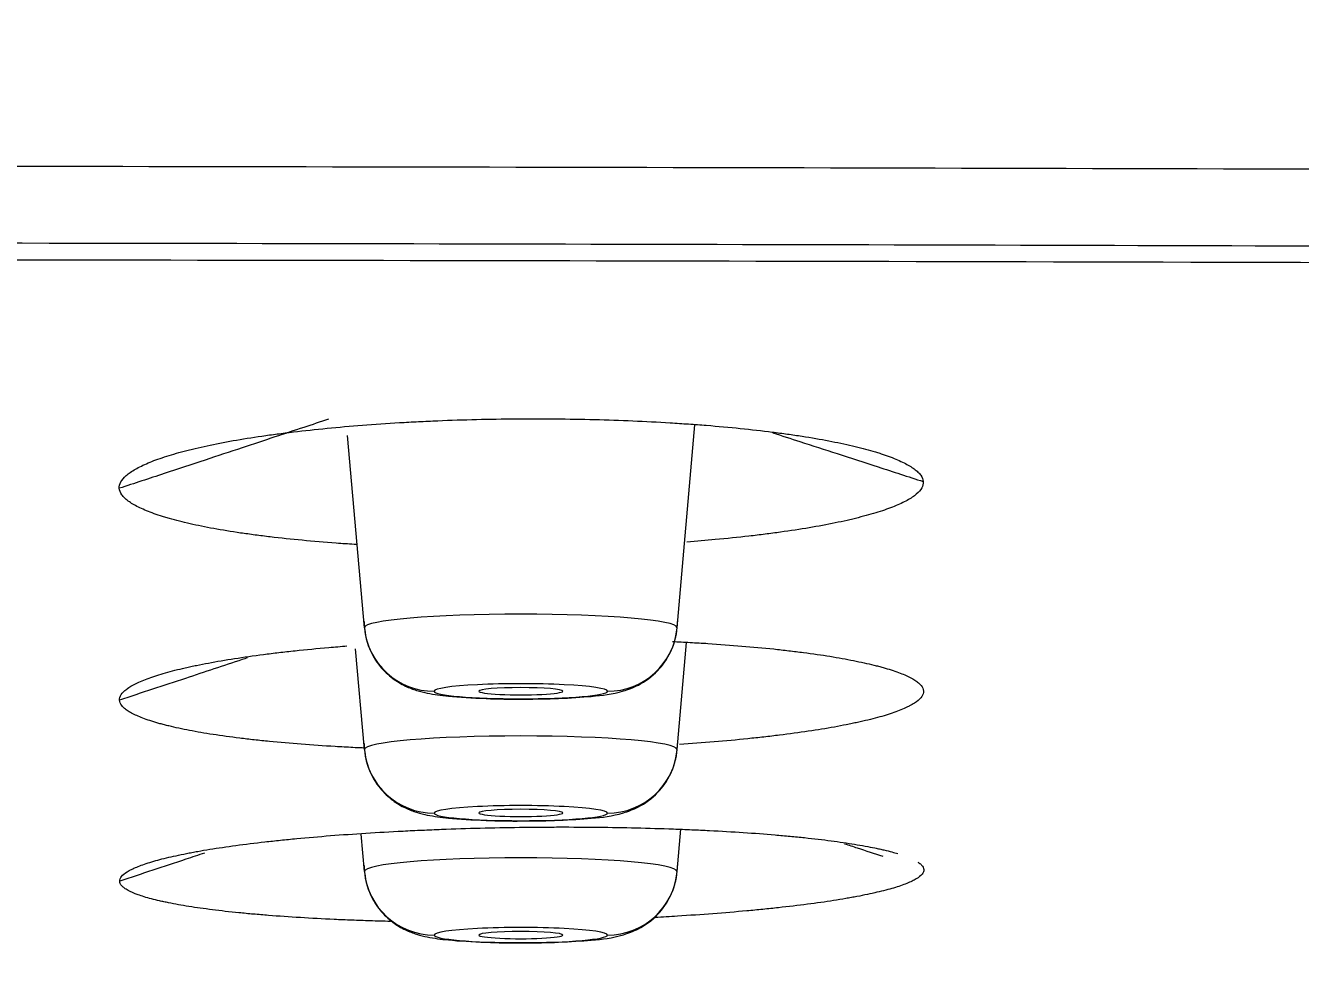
# Model space of a CAD drawing. Header units: millimetres. Extents: x 11618 to 13994, y -5897 to -2537.
# Drawn here: x 12354.23 to 12372.47, y -3601.3 to -3587.91 of the extents above; entities that cross this region are included whole.
import ezdxf

# ---------------------------------------------------------------- set-up
doc = ezdxf.new("R2010")
doc.units = ezdxf.units.MM
doc.layers.add('DIM', color=3, linetype='Continuous', lineweight=13)
doc.styles.get("Standard").update_dxf_attribs({"font": 'arial.ttf'})
doc.dimstyles.get("Standard").update_dxf_attribs({"dimtxt": 0.18, "dimasz": 0.18, "dimexe": 0.18, "dimexo": 0.0625, "dimgap": 0.09, "dimtad": 0, "dimtih": 1, "dimtoh": 1, "dimdec": 1, "dimdsep": 46, "dimtxsty": 'Standard', "dimcen": 0.09, "dimadec": 0, "dimazin": 0, "dimtfac": 1, "dimtdec": 1, "dimtofl": 0, "dimtmove": 0, "dimatfit": 3, "dimfxl": 1, "dimtolj": 1, "dimtzin": 0, "dimarcsym": 0})

# ---------------------------------------------------------------- blocks, each defined once
blk = doc.blocks.new('*D6')
at = {"layer": 'Defpoints', "color": 0, "transparency": 16777216}
for p in [(12196.532, -3594.216), (12466.198, -3594.304), (12466.198, -3664.582)]:
    blk.add_point(p, dxfattribs=at)
at = {"layer": 'DIM', "color": 0, "lineweight": -2, "transparency": 16777216}
for p, q in [((12196.532, -3594.279), (12196.532, -3664.762)), ((12466.198, -3594.366), (12466.198, -3664.762)), ((12214.532, -3664.582), (12448.198, -3664.582)), ((12466.198, -3664.582), (12494.714, -3664.582))]:
    blk.add_line(p, q, dxfattribs=at)
at = {"layer": 'DIM', "color": 0, "transparency": 16777216}
for points in [[(12214.532, -3661.582), (12214.532, -3667.582), (12196.532, -3664.582)], [(12448.198, -3661.582), (12448.198, -3667.582), (12466.198, -3664.582)]]:
    blk.add_solid(points, dxfattribs=at)
at = {"layer": 'DIM', "color": 0, "transparency": 16777216, "insert": (12519.722, -3664.582), "char_height": 18, "attachment_point": 5}
blk.add_mtext('\\A1;270', dxfattribs=at)
blk = doc.blocks.new('*D7')
at = {"layer": 'Defpoints', "color": 0, "transparency": 16777216}
for p in [(12331.318, -3489.71), (12736.437, -5533.88), (12816.946, -5533.88)]:
    blk.add_point(p, dxfattribs=at)
at = {"layer": 'DIM', "color": 0, "lineweight": -2, "transparency": 16777216}
for p, q in [((12331.381, -3489.71), (12817.126, -3489.71)), ((12816.946, -3507.71), (12816.946, -4494.996)), ((12816.946, -5515.88), (12816.946, -4528.595)), ((12736.499, -5533.88), (12817.126, -5533.88))]:
    blk.add_line(p, q, dxfattribs=at)
at = {"layer": 'DIM', "color": 0, "transparency": 16777216}
for points in [[(12813.946, -3507.71), (12819.946, -3507.71), (12816.946, -3489.71)], [(12813.946, -5515.88), (12819.946, -5515.88), (12816.946, -5533.88)]]:
    blk.add_solid(points, dxfattribs=at)
at = {"layer": 'DIM', "color": 3, "transparency": 16777216, "insert": (12816.946, -4511.795), "char_height": 18, "attachment_point": 5}
blk.add_mtext('\\A1;(2280)', dxfattribs=at)

msp = doc.modelspace()

# ---------------------------------------------------------------- linework, layer by layer
at = {"linetype": 'Continuous', "lineweight": 18}
for p, q in [((12363.555, -3596.522), (12363.809, -3593.623)), ((12359.082, -3596.522), (12358.841, -3593.775)), ((12359.082, -3598.265), (12358.956, -3596.825)), ((12363.555, -3598.265), (12363.689, -3596.733)), ((12359.082, -3600.008), (12359.035, -3599.475)), ((12363.555, -3600.008), (12363.608, -3599.405))]:
    msp.add_line(p, q, dxfattribs=at)
at = {"linetype": 'Continuous', "lineweight": 13}
for centre, major_axis, ratio, start_param, end_param in [((12361.318, -3596.522), (-2.236, 0), 0.087156, 3.141593, 6.283185), ((12360.078, -3596.435), (1, 0), 0.996195, 3.228859, 4.712389), ((12362.559, -3596.435), (-1, 0), 0.996195, 1.570796, 3.054326), ((12361.318, -3597.431), (1.24, 0), 0.087156, 0, 3.141593), ((12361.318, -3597.431), (1.24, 0), 0.087156, 3.141593, 6.283185), ((12361.318, -3598.265), (-2.236, 0), 0.087156, 3.141593, 6.283185), ((12360.078, -3598.178), (1, 0), 0.996195, 3.228859, 4.712389), ((12362.559, -3598.178), (-1, 0), 0.996195, 1.570796, 3.054326), ((12361.318, -3599.174), (1.24, 0), 0.087156, 0, 3.141593), ((12361.318, -3599.174), (1.24, 0), 0.087156, 3.141593, 6.283185), ((12361.318, -3600.008), (-2.236, 0), 0.087156, 3.141593, 6.283185), ((12360.078, -3599.921), (1, 0), 0.996195, 3.228859, 4.712389), ((12362.559, -3599.921), (-1, 0), 0.996195, 1.570796, 3.054326), ((12361.318, -3600.918), (1.24, 0), 0.087156, 0, 3.141593), ((12361.318, -3600.918), (1.24, 0), 0.087156, 3.141593, 6.283185)]:
    msp.add_ellipse(centre, major_axis=major_axis, ratio=ratio, start_param=start_param, end_param=end_param, dxfattribs=at)
at = {"linetype": 'Continuous', "lineweight": 18}
for centre, start_param, end_param in [((12361.318, -3597.431), 3.141593, 6.283185), ((12361.318, -3597.431), 0, 3.141593), ((12361.318, -3599.171), 3.141593, 6.283185), ((12361.318, -3599.171), 0, 3.141593), ((12361.318, -3600.918), 3.141593, 6.283185), ((12361.318, -3600.918), 0, 3.141593)]:
    msp.add_ellipse(centre, major_axis=(-0.6, 0), ratio=0.087156, start_param=start_param, end_param=end_param, dxfattribs=at)
at = {"linetype": 'Continuous', "lineweight": 13}
for points, knots in [([(12235.387, -3590.242), (12237.38, -3590.23), (12239.373, -3590.215), (12243.36, -3590.189), (12245.354, -3590.177), (12251.337, -3590.14), (12255.327, -3590.117), (12267.302, -3590.055), (12275.29, -3590.02), (12291.272, -3589.963), (12299.266, -3589.942), (12315.26, -3589.913), (12323.26, -3589.905), (12339.257, -3589.904), (12347.254, -3589.91), (12363.247, -3589.936), (12371.244, -3589.955), (12387.229, -3590.008), (12395.217, -3590.042), (12407.19, -3590.102), (12411.181, -3590.124), (12417.164, -3590.159), (12419.158, -3590.171), (12423.145, -3590.197), (12425.139, -3590.211), (12427.132, -3590.223)], [0, 0, 0, 0, 0.03125, 0.03125, 0.0625, 0.0625, 0.125, 0.125, 0.25, 0.25, 0.375, 0.375, 0.5, 0.5, 0.625, 0.625, 0.75, 0.75, 0.875, 0.875, 0.9375, 0.9375, 0.96875, 0.96875, 1, 1, 1, 1]), ([(12427.058, -3591.331), (12427.05, -3591.33), (12427.03, -3591.33), (12426.988, -3591.33), (12426.926, -3591.33), (12426.843, -3591.329), (12426.74, -3591.328), (12426.616, -3591.327), (12426.472, -3591.326), (12426.307, -3591.325), (12426.121, -3591.324), (12425.915, -3591.323), (12425.688, -3591.321), (12425.44, -3591.319), (12425.172, -3591.318), (12424.884, -3591.316), (12424.575, -3591.314), (12424.245, -3591.311), (12423.895, -3591.309), (12423.524, -3591.307), (12423.132, -3591.304), (12422.72, -3591.301), (12422.287, -3591.299), (12421.834, -3591.296), (12421.36, -3591.293), (12420.866, -3591.29), (12420.351, -3591.286), (12419.815, -3591.283), (12419.258, -3591.279), (12418.682, -3591.276), (12418.084, -3591.272), (12417.466, -3591.268), (12416.827, -3591.264), (12416.168, -3591.26), (12415.488, -3591.256), (12414.787, -3591.252), (12414.066, -3591.248), (12413.324, -3591.244), (12412.561, -3591.239), (12411.778, -3591.235), (12410.975, -3591.23), (12410.15, -3591.225), (12409.305, -3591.221), (12408.439, -3591.216), (12407.553, -3591.211), (12406.646, -3591.206), (12405.718, -3591.201), (12404.77, -3591.196), (12403.801, -3591.191), (12402.811, -3591.186), (12401.801, -3591.181), (12400.77, -3591.176), (12398.57, -3591.165), (12395.277, -3591.15), (12390.965, -3591.131), (12386.86, -3591.114), (12382.962, -3591.099), (12376.854, -3591.078), (12368.19, -3591.052), (12356.621, -3591.027), (12344.218, -3591.011), (12331.197, -3591.006), (12318.156, -3591.014), (12305.691, -3591.033), (12294.185, -3591.06), (12285.684, -3591.087), (12279.572, -3591.11), (12275.229, -3591.127), (12269.993, -3591.15), (12265.737, -3591.17), (12262.77, -3591.185), (12261.401, -3591.192), (12260.067, -3591.199), (12258.768, -3591.206), (12257.504, -3591.212), (12256.276, -3591.219), (12255.083, -3591.226), (12253.926, -3591.232), (12252.803, -3591.239), (12251.716, -3591.245), (12250.664, -3591.251), (12249.648, -3591.257), (12248.666, -3591.263), (12247.72, -3591.269), (12246.809, -3591.275), (12245.934, -3591.28), (12245.093, -3591.286), (12244.288, -3591.291), (12243.518, -3591.296), (12242.783, -3591.3), (12242.084, -3591.305), (12241.419, -3591.309), (12240.79, -3591.313), (12240.196, -3591.317), (12239.637, -3591.321), (12239.114, -3591.325), (12238.625, -3591.328), (12238.172, -3591.331), (12237.754, -3591.334), (12237.371, -3591.336), (12237.023, -3591.339), (12236.71, -3591.341), (12236.433, -3591.343), (12236.191, -3591.345), (12235.984, -3591.346), (12235.812, -3591.347), (12235.675, -3591.348), (12235.573, -3591.349), (12235.507, -3591.35), (12235.474, -3591.35), (12235.464, -3591.35)], [0, 0, 0, 0, 0.00011, 0.000328, 0.000653, 0.001086, 0.001627, 0.002275, 0.003031, 0.003894, 0.004865, 0.005944, 0.007131, 0.008425, 0.009827, 0.011336, 0.012953, 0.014678, 0.01651, 0.01845, 0.020497, 0.022652, 0.024915, 0.027286, 0.029764, 0.03235, 0.035043, 0.037844, 0.040753, 0.043769, 0.046893, 0.050125, 0.053464, 0.056911, 0.060465, 0.064127, 0.067897, 0.071775, 0.07576, 0.079853, 0.084053, 0.088361, 0.092777, 0.0973, 0.101931, 0.10667, 0.111516, 0.11647, 0.121531, 0.126701, 0.131977, 0.137362, 0.142854, 0.166443, 0.188951, 0.210378, 0.230724, 0.249989, 0.305985, 0.366316, 0.430982, 0.499982, 0.569953, 0.634944, 0.694953, 0.74998, 0.767983, 0.79065, 0.817983, 0.849981, 0.857318, 0.86447, 0.871439, 0.878224, 0.884825, 0.891243, 0.897476, 0.903525, 0.909391, 0.915072, 0.92057, 0.925883, 0.931013, 0.935959, 0.940721, 0.945299, 0.949693, 0.953903, 0.957929, 0.961772, 0.96543, 0.968905, 0.972196, 0.975302, 0.978225, 0.980964, 0.983519, 0.98589, 0.988078, 0.990081, 0.9919, 0.993536, 0.994988, 0.996256, 0.997339, 0.998239, 0.998955, 0.999487, 0.999836, 1, 1, 1, 1]), ([(12358.569, -3593.54), (12358.45, -3593.58), (12358.194, -3593.664), (12357.782, -3593.801), (12357.312, -3593.956), (12356.784, -3594.131), (12356.199, -3594.324), (12355.79, -3594.459), (12355.576, -3594.529)], [0, 0, 0, 0, 0.118664, 0.25653, 0.413596, 0.589863, 0.785331, 1, 1, 1, 1]), ([(12364.921, -3593.734), (12365.051, -3593.776), (12365.358, -3593.876), (12365.86, -3594.038), (12366.448, -3594.229), (12366.859, -3594.362), (12367.074, -3594.432)], [0, 0, 0, 0, 0.181175, 0.427292, 0.700234, 1, 1, 1, 1]), ([(12357.411, -3596.952), (12357.386, -3596.961), (12357.09, -3597.059), (12356.479, -3597.261), (12355.893, -3597.454), (12355.579, -3597.558)], [0, 0, 0, 0, 0.041732, 0.485235, 1, 1, 1, 1]), ([(12356.796, -3599.745), (12356.706, -3599.775), (12356.301, -3599.909), (12355.896, -3600.043), (12355.582, -3600.147)], [0, 0, 0, 0, 0.22279, 1, 1, 1, 1]), ([(12365.948, -3599.612), (12366.009, -3599.631), (12366.191, -3599.691), (12366.374, -3599.751), (12366.495, -3599.79)], [0, 0, 0, 0, 0.333436, 1, 1, 1, 1])]:
    msp.add_open_spline(points, degree=3, knots=knots, dxfattribs=at)
at = {"linetype": 'Continuous', "lineweight": 18}
for points, knots in [([(12235.569, -3591.553), (12235.574, -3591.553), (12235.588, -3591.553), (12235.612, -3591.553), (12235.642, -3591.552), (12235.679, -3591.552), (12235.722, -3591.552), (12235.771, -3591.551), (12235.828, -3591.551), (12235.89, -3591.551), (12235.959, -3591.55), (12236.035, -3591.55), (12236.117, -3591.549), (12236.206, -3591.548), (12236.301, -3591.548), (12236.403, -3591.547), (12236.511, -3591.546), (12236.626, -3591.545), (12236.747, -3591.545), (12236.875, -3591.544), (12237.009, -3591.543), (12237.15, -3591.542), (12237.298, -3591.541), (12237.452, -3591.54), (12237.612, -3591.54), (12237.779, -3591.539), (12237.953, -3591.538), (12238.132, -3591.536), (12238.319, -3591.535), (12238.512, -3591.534), (12238.711, -3591.533), (12238.917, -3591.532), (12239.13, -3591.53), (12239.349, -3591.529), (12239.574, -3591.528), (12239.806, -3591.526), (12240.045, -3591.525), (12240.29, -3591.524), (12240.542, -3591.522), (12240.8, -3591.521), (12241.064, -3591.519), (12241.335, -3591.517), (12241.613, -3591.516), (12241.897, -3591.514), (12242.188, -3591.512), (12242.485, -3591.511), (12242.789, -3591.509), (12243.099, -3591.507), (12243.416, -3591.505), (12243.739, -3591.504), (12244.069, -3591.502), (12244.405, -3591.5), (12244.748, -3591.498), (12245.097, -3591.496), (12245.453, -3591.494), (12245.815, -3591.492), (12246.184, -3591.49), (12246.559, -3591.488), (12246.941, -3591.485), (12247.33, -3591.483), (12247.724, -3591.481), (12248.126, -3591.479), (12248.534, -3591.477), (12248.948, -3591.474), (12249.369, -3591.472), (12249.797, -3591.47), (12250.231, -3591.467), (12250.672, -3591.465), (12251.119, -3591.463), (12251.572, -3591.46), (12252.032, -3591.458), (12252.499, -3591.455), (12252.972, -3591.453), (12253.452, -3591.451), (12253.938, -3591.448), (12254.431, -3591.446), (12254.93, -3591.443), (12255.436, -3591.44), (12255.949, -3591.438), (12256.468, -3591.435), (12256.993, -3591.433), (12257.525, -3591.43), (12258.063, -3591.427), (12258.608, -3591.425), (12259.16, -3591.422), (12259.718, -3591.419), (12260.283, -3591.417), (12260.854, -3591.414), (12261.431, -3591.411), (12262.016, -3591.409), (12262.606, -3591.406), (12263.204, -3591.403), (12263.808, -3591.401), (12264.418, -3591.398), (12265.035, -3591.395), (12265.658, -3591.392), (12266.288, -3591.39), (12266.925, -3591.387), (12267.568, -3591.384), (12268.217, -3591.381), (12268.873, -3591.379), (12269.536, -3591.376), (12270.205, -3591.373), (12270.881, -3591.37), (12271.563, -3591.368), (12272.252, -3591.365), (12272.947, -3591.362), (12273.649, -3591.359), (12274.358, -3591.357), (12275.073, -3591.354), (12275.794, -3591.351), (12276.522, -3591.349), (12277.257, -3591.346), (12277.998, -3591.343), (12278.746, -3591.341), (12279.5, -3591.338), (12280.261, -3591.335), (12281.028, -3591.333), (12281.802, -3591.33), (12282.583, -3591.328), (12286.519, -3591.315), (12293.499, -3591.295), (12303.41, -3591.272), (12312.988, -3591.257), (12322.233, -3591.248), (12332.078, -3591.244), (12342.768, -3591.247), (12354.544, -3591.259), (12366.714, -3591.281), (12378.245, -3591.311), (12388.812, -3591.347), (12397.072, -3591.379), (12403.989, -3591.41), (12409.272, -3591.436), (12413.509, -3591.458), (12416.662, -3591.475), (12419.219, -3591.489), (12421.225, -3591.501), (12422.658, -3591.509), (12423.517, -3591.514), (12424.242, -3591.518), (12424.8, -3591.522), (12425.157, -3591.524), (12425.415, -3591.525), (12425.574, -3591.526), (12425.668, -3591.527), (12425.731, -3591.527), (12425.796, -3591.528), (12425.86, -3591.528), (12425.923, -3591.529), (12425.985, -3591.529), (12426.047, -3591.529), (12426.109, -3591.53), (12426.17, -3591.53), (12426.23, -3591.53), (12426.289, -3591.53), (12426.348, -3591.531), (12426.407, -3591.531), (12426.464, -3591.531), (12426.521, -3591.532), (12426.578, -3591.532), (12426.633, -3591.532), (12426.689, -3591.532), (12426.743, -3591.533), (12426.797, -3591.533), (12426.85, -3591.533), (12426.903, -3591.533), (12426.938, -3591.533), (12426.955, -3591.533)], [0, 0, 0, 0, 0.00009, 0.000214, 0.000373, 0.000565, 0.000792, 0.001052, 0.001347, 0.001676, 0.002038, 0.002435, 0.002866, 0.003331, 0.003831, 0.004364, 0.004931, 0.005533, 0.006168, 0.006838, 0.007542, 0.008279, 0.009051, 0.009857, 0.010697, 0.011572, 0.01248, 0.013422, 0.014398, 0.015409, 0.016453, 0.017532, 0.018645, 0.019791, 0.020972, 0.022187, 0.023436, 0.024719, 0.026036, 0.027387, 0.028773, 0.030192, 0.031646, 0.033133, 0.034655, 0.03621, 0.0378, 0.039424, 0.041082, 0.042774, 0.0445, 0.04626, 0.048054, 0.049882, 0.051745, 0.053641, 0.055572, 0.057536, 0.059535, 0.061568, 0.063634, 0.065735, 0.06787, 0.070039, 0.072242, 0.074479, 0.076751, 0.079056, 0.081395, 0.083769, 0.086176, 0.088618, 0.091093, 0.093603, 0.096147, 0.098725, 0.101337, 0.103983, 0.106663, 0.109377, 0.112125, 0.114907, 0.117724, 0.120574, 0.123459, 0.126377, 0.12933, 0.132317, 0.135337, 0.138392, 0.141481, 0.144604, 0.147761, 0.150952, 0.154177, 0.157437, 0.16073, 0.164057, 0.167419, 0.170814, 0.174244, 0.177708, 0.181205, 0.184737, 0.188303, 0.191903, 0.195537, 0.199205, 0.202907, 0.206644, 0.210414, 0.214218, 0.218057, 0.221929, 0.225836, 0.229776, 0.233751, 0.23776, 0.241803, 0.24588, 0.249991, 0.303491, 0.355239, 0.405237, 0.453486, 0.499984, 0.559382, 0.620846, 0.684379, 0.749981, 0.801489, 0.849982, 0.879494, 0.909989, 0.932861, 0.945993, 0.959494, 0.972996, 0.977496, 0.981997, 0.986498, 0.988888, 0.990758, 0.992108, 0.992938, 0.993249, 0.99359, 0.993928, 0.994262, 0.994594, 0.994922, 0.995247, 0.995568, 0.995886, 0.996201, 0.996513, 0.996822, 0.997127, 0.997429, 0.997728, 0.998023, 0.998315, 0.998604, 0.99889, 0.999172, 0.999451, 0.999727, 1, 1, 1, 1]), ([(12355.576, -3594.529), (12355.574, -3594.499), (12355.581, -3594.468), (12355.614, -3594.407), (12355.665, -3594.346), (12355.753, -3594.285), (12355.832, -3594.24), (12355.861, -3594.225), (12355.922, -3594.195), (12355.955, -3594.18), (12356.059, -3594.137), (12356.136, -3594.108), (12356.308, -3594.052), (12356.401, -3594.025), (12356.529, -3593.991), (12356.555, -3593.985), (12356.608, -3593.971), (12356.635, -3593.965), (12356.718, -3593.945), (12356.775, -3593.932), (12356.95, -3593.894), (12357.074, -3593.87), (12357.335, -3593.824), (12357.472, -3593.802), (12357.687, -3593.771), (12357.761, -3593.761), (12357.873, -3593.746), (12357.911, -3593.741), (12357.988, -3593.731), (12358.027, -3593.727), (12358.223, -3593.703), (12358.384, -3593.686), (12358.713, -3593.654), (12358.881, -3593.639), (12359.226, -3593.612), (12359.402, -3593.6), (12359.627, -3593.587), (12359.673, -3593.584), (12359.764, -3593.579), (12359.809, -3593.577), (12359.947, -3593.57), (12360.038, -3593.566), (12360.315, -3593.554), (12360.5, -3593.548), (12360.872, -3593.539), (12361.059, -3593.536), (12361.341, -3593.534), (12361.435, -3593.533), (12361.577, -3593.533), (12361.624, -3593.534), (12361.719, -3593.534), (12361.766, -3593.534), (12362.003, -3593.537), (12362.189, -3593.54), (12362.558, -3593.55), (12362.741, -3593.556), (12363.101, -3593.571), (12363.28, -3593.581), (12363.499, -3593.594), (12363.543, -3593.597), (12363.631, -3593.603), (12363.761, -3593.611), (12363.888, -3593.621), (12364.139, -3593.641), (12364.301, -3593.656), (12364.615, -3593.688), (12364.768, -3593.705), (12364.989, -3593.733), (12365.061, -3593.743), (12365.168, -3593.758), (12365.203, -3593.763), (12365.272, -3593.773), (12365.307, -3593.778), (12365.475, -3593.804), (12365.603, -3593.827), (12365.843, -3593.872), (12366.068, -3593.92), (12366.265, -3593.972), (12366.378, -3594.005), (12366.401, -3594.012), (12366.444, -3594.025), (12366.508, -3594.045), (12366.566, -3594.066), (12366.677, -3594.107), (12366.743, -3594.136), (12366.857, -3594.193), (12366.905, -3594.222), (12366.965, -3594.266), (12366.983, -3594.281), (12367.014, -3594.311), (12367.027, -3594.326), (12367.059, -3594.371), (12367.071, -3594.402), (12367.074, -3594.432)], [0, 0, 0, 0, 0.03125, 0.03125, 0.0625, 0.09375, 0.09375, 0.109375, 0.109375, 0.125, 0.125, 0.15625, 0.15625, 0.1875, 0.1875, 0.195313, 0.195313, 0.203125, 0.203125, 0.21875, 0.21875, 0.25, 0.25, 0.28125, 0.28125, 0.296875, 0.296875, 0.304688, 0.304688, 0.3125, 0.3125, 0.34375, 0.34375, 0.375, 0.375, 0.40625, 0.40625, 0.414063, 0.414063, 0.421875, 0.421875, 0.4375, 0.4375, 0.46875, 0.46875, 0.5, 0.5, 0.515625, 0.515625, 0.523438, 0.523438, 0.53125, 0.53125, 0.5625, 0.5625, 0.59375, 0.59375, 0.625, 0.625, 0.632813, 0.632813, 0.640625, 0.65625, 0.65625, 0.6875, 0.6875, 0.71875, 0.71875, 0.734375, 0.734375, 0.742188, 0.742188, 0.75, 0.75, 0.78125, 0.78125, 0.8125, 0.84375, 0.84375, 0.851563, 0.851563, 0.859375, 0.875, 0.875, 0.90625, 0.90625, 0.9375, 0.9375, 0.953125, 0.953125, 0.96875, 0.96875, 1, 1, 1, 1]), ([(12367.074, -3594.432), (12367.076, -3594.463), (12367.069, -3594.493), (12367.036, -3594.553), (12367.01, -3594.583), (12366.941, -3594.642), (12366.897, -3594.672), (12366.818, -3594.716), (12366.789, -3594.73), (12366.727, -3594.759), (12366.695, -3594.773), (12366.59, -3594.815), (12366.513, -3594.843), (12366.341, -3594.897), (12366.247, -3594.923), (12366.12, -3594.955), (12366.094, -3594.962), (12366.04, -3594.974), (12366.013, -3594.981), (12365.93, -3595), (12365.873, -3595.012), (12365.698, -3595.048), (12365.574, -3595.071), (12365.313, -3595.115), (12365.176, -3595.136), (12364.961, -3595.166), (12364.887, -3595.176), (12364.775, -3595.19), (12364.737, -3595.195), (12364.66, -3595.204), (12364.621, -3595.208), (12364.425, -3595.231), (12364.265, -3595.247), (12363.968, -3595.275), (12363.832, -3595.287), (12363.695, -3595.298)], [0, 0, 0, 0, 0.084699, 0.084699, 0.169398, 0.169398, 0.254097, 0.254097, 0.296447, 0.296447, 0.338796, 0.338796, 0.423496, 0.423496, 0.508195, 0.508195, 0.529369, 0.529369, 0.550544, 0.550544, 0.592894, 0.592894, 0.677593, 0.677593, 0.762292, 0.762292, 0.804641, 0.804641, 0.825816, 0.825816, 0.846991, 0.846991, 0.93169, 0.93169, 1, 1, 1, 1]), ([(12358.968, -3595.333), (12358.957, -3595.332), (12358.859, -3595.326), (12358.763, -3595.32), (12358.513, -3595.301), (12358.35, -3595.287), (12358.036, -3595.258), (12357.883, -3595.241), (12357.662, -3595.215), (12357.59, -3595.206), (12357.483, -3595.192), (12357.448, -3595.187), (12357.378, -3595.177), (12357.344, -3595.173), (12357.175, -3595.148), (12357.047, -3595.127), (12356.807, -3595.083), (12356.694, -3595.06), (12356.483, -3595.012), (12356.385, -3594.987), (12356.271, -3594.954), (12356.248, -3594.948), (12356.205, -3594.935), (12356.141, -3594.915), (12356.083, -3594.895), (12355.972, -3594.854), (12355.906, -3594.826), (12355.793, -3594.769), (12355.744, -3594.741), (12355.684, -3594.696), (12355.667, -3594.681), (12355.636, -3594.651), (12355.623, -3594.636), (12355.591, -3594.591), (12355.578, -3594.56), (12355.576, -3594.529)], [0, 0, 0, 0, 0.005749, 0.048978, 0.048978, 0.135434, 0.135434, 0.221891, 0.221891, 0.265119, 0.265119, 0.286733, 0.286733, 0.308347, 0.308347, 0.394804, 0.394804, 0.481261, 0.481261, 0.567717, 0.567717, 0.589331, 0.589331, 0.610945, 0.654174, 0.654174, 0.74063, 0.74063, 0.827087, 0.827087, 0.870315, 0.870315, 0.913543, 0.913543, 1, 1, 1, 1]), ([(12359.078, -3596.435), (12359.08, -3596.573), (12359.124, -3596.797), (12359.288, -3597.072), (12359.475, -3597.25), (12359.663, -3597.361), (12359.836, -3597.425), (12360.032, -3597.472), (12360.312, -3597.509), (12360.769, -3597.536), (12361.171, -3597.546), (12361.348, -3597.543), (12361.357, -3597.543)], [0, 0, 0, 0, 0.122527, 0.215408, 0.294634, 0.364592, 0.427727, 0.496738, 0.634659, 0.831916, 0.991471, 1, 1, 1, 1]), ([(12361.357, -3597.543), (12361.535, -3597.542), (12361.88, -3597.537), (12362.384, -3597.502), (12362.674, -3597.47), (12363.021, -3597.346), (12363.283, -3597.157), (12363.483, -3596.868), (12363.552, -3596.612), (12363.559, -3596.464), (12363.559, -3596.435)], [0, 0, 0, 0, 0.162675, 0.337768, 0.550867, 0.638384, 0.752048, 0.857541, 0.972916, 1, 1, 1, 1]), ([(12355.579, -3597.558), (12355.577, -3597.532), (12355.585, -3597.505), (12355.62, -3597.452), (12355.646, -3597.426), (12355.717, -3597.373), (12355.762, -3597.346), (12355.869, -3597.294), (12355.932, -3597.268), (12356.072, -3597.217), (12356.15, -3597.192), (12356.323, -3597.143), (12356.417, -3597.119), (12356.546, -3597.09), (12356.572, -3597.084), (12356.626, -3597.072), (12356.653, -3597.066), (12356.736, -3597.049), (12356.793, -3597.038), (12356.97, -3597.005), (12357.094, -3596.983), (12357.356, -3596.943), (12357.494, -3596.923), (12357.71, -3596.895), (12357.784, -3596.886), (12357.897, -3596.873), (12357.935, -3596.869), (12358.012, -3596.86), (12358.051, -3596.856), (12358.247, -3596.835), (12358.408, -3596.819), (12358.659, -3596.797), (12358.745, -3596.79), (12358.832, -3596.783)], [0, 0, 0, 0, 0.086832, 0.086832, 0.173664, 0.173664, 0.260496, 0.260496, 0.347328, 0.347328, 0.43416, 0.43416, 0.520992, 0.520992, 0.5427, 0.5427, 0.564408, 0.564408, 0.607824, 0.607824, 0.694655, 0.694655, 0.781487, 0.781487, 0.824903, 0.824903, 0.846611, 0.846611, 0.868319, 0.868319, 0.955151, 0.955151, 1, 1, 1, 1]), ([(12363.488, -3596.719), (12363.529, -3596.721), (12363.57, -3596.723), (12363.654, -3596.728), (12363.784, -3596.735), (12363.911, -3596.742), (12364.161, -3596.759), (12364.323, -3596.771), (12364.636, -3596.797), (12364.788, -3596.811), (12365.009, -3596.834), (12365.081, -3596.842), (12365.187, -3596.855), (12365.222, -3596.859), (12365.292, -3596.868), (12365.326, -3596.872), (12365.494, -3596.894), (12365.621, -3596.912), (12365.86, -3596.951), (12366.084, -3596.991), (12366.279, -3597.035), (12366.392, -3597.063), (12366.415, -3597.068), (12366.458, -3597.08), (12366.521, -3597.097), (12366.579, -3597.114), (12366.689, -3597.15), (12366.754, -3597.174), (12366.867, -3597.222), (12366.915, -3597.247), (12366.964, -3597.279), (12366.973, -3597.285), (12366.99, -3597.298), (12366.998, -3597.304), (12367.021, -3597.324), (12367.034, -3597.337), (12367.065, -3597.375), (12367.077, -3597.401), (12367.078, -3597.428)], [0, 0, 0, 0, 0.019485, 0.019485, 0.040347, 0.082071, 0.082071, 0.165519, 0.165519, 0.248967, 0.248967, 0.290691, 0.290691, 0.311553, 0.311553, 0.332415, 0.332415, 0.415863, 0.415863, 0.499312, 0.58276, 0.58276, 0.603622, 0.603622, 0.624484, 0.666208, 0.666208, 0.749656, 0.749656, 0.833104, 0.833104, 0.853966, 0.853966, 0.874828, 0.874828, 0.916552, 0.916552, 1, 1, 1, 1]), ([(12359.09, -3598.245), (12359.076, -3598.244), (12359.062, -3598.243), (12359.004, -3598.241), (12358.875, -3598.234), (12358.748, -3598.227), (12358.498, -3598.212), (12358.336, -3598.201), (12358.022, -3598.177), (12357.87, -3598.164), (12357.65, -3598.142), (12357.577, -3598.134), (12357.471, -3598.123), (12357.436, -3598.119), (12357.367, -3598.11), (12357.333, -3598.106), (12357.164, -3598.086), (12357.037, -3598.068), (12356.798, -3598.031), (12356.686, -3598.012), (12356.475, -3597.971), (12356.377, -3597.95), (12356.264, -3597.922), (12356.242, -3597.917), (12356.199, -3597.906), (12356.136, -3597.889), (12356.078, -3597.872), (12355.968, -3597.837), (12355.903, -3597.813), (12355.79, -3597.765), (12355.742, -3597.74), (12355.693, -3597.708), (12355.684, -3597.702), (12355.667, -3597.689), (12355.659, -3597.683), (12355.636, -3597.663), (12355.623, -3597.65), (12355.592, -3597.611), (12355.581, -3597.585), (12355.579, -3597.558)], [0, 0, 0, 0, 0.006888, 0.006888, 0.028018, 0.070279, 0.070279, 0.154799, 0.154799, 0.239319, 0.239319, 0.281579, 0.281579, 0.302709, 0.302709, 0.323839, 0.323839, 0.408359, 0.408359, 0.492879, 0.492879, 0.577399, 0.577399, 0.598529, 0.598529, 0.619659, 0.661919, 0.661919, 0.74644, 0.74644, 0.83096, 0.83096, 0.85209, 0.85209, 0.87322, 0.87322, 0.91548, 0.91548, 1, 1, 1, 1]), ([(12367.078, -3597.428), (12367.08, -3597.454), (12367.072, -3597.48), (12367.038, -3597.532), (12367.011, -3597.558), (12366.958, -3597.596), (12366.938, -3597.609), (12366.904, -3597.628), (12366.892, -3597.635), (12366.868, -3597.647), (12366.855, -3597.654), (12366.788, -3597.686), (12366.725, -3597.711), (12366.585, -3597.76), (12366.506, -3597.784), (12366.333, -3597.831), (12366.238, -3597.854), (12366.11, -3597.882), (12366.083, -3597.888), (12366.03, -3597.899), (12366.002, -3597.904), (12365.919, -3597.921), (12365.862, -3597.932), (12365.685, -3597.964), (12365.561, -3597.984), (12365.299, -3598.023), (12365.162, -3598.042), (12364.945, -3598.068), (12364.871, -3598.077), (12364.758, -3598.09), (12364.72, -3598.094), (12364.643, -3598.102), (12364.604, -3598.106), (12364.408, -3598.127), (12364.247, -3598.142), (12363.921, -3598.169), (12363.756, -3598.182), (12363.587, -3598.194)], [0, 0, 0, 0, 0.083472, 0.083472, 0.166945, 0.166945, 0.208681, 0.208681, 0.229549, 0.229549, 0.250417, 0.250417, 0.33389, 0.33389, 0.417362, 0.417362, 0.500835, 0.500835, 0.521703, 0.521703, 0.542571, 0.542571, 0.584307, 0.584307, 0.66778, 0.66778, 0.751252, 0.751252, 0.792988, 0.792988, 0.813856, 0.813856, 0.834725, 0.834725, 0.918197, 0.918197, 1, 1, 1, 1]), ([(12359.078, -3598.178), (12359.08, -3598.316), (12359.124, -3598.54), (12359.288, -3598.815), (12359.475, -3598.993), (12359.663, -3599.104), (12359.836, -3599.168), (12360.032, -3599.215), (12360.312, -3599.252), (12360.769, -3599.279), (12361.171, -3599.289), (12361.348, -3599.286), (12361.357, -3599.286)], [0, 0, 0, 0, 0.122527, 0.215408, 0.294634, 0.364592, 0.427727, 0.496738, 0.634659, 0.831916, 0.991471, 1, 1, 1, 1]), ([(12361.357, -3599.286), (12361.535, -3599.286), (12361.88, -3599.28), (12362.384, -3599.245), (12362.674, -3599.213), (12363.021, -3599.089), (12363.283, -3598.9), (12363.483, -3598.611), (12363.552, -3598.355), (12363.559, -3598.207), (12363.559, -3598.178)], [0, 0, 0, 0, 0.162675, 0.337768, 0.550867, 0.638384, 0.752048, 0.857541, 0.972916, 1, 1, 1, 1]), ([(12355.582, -3600.147), (12355.581, -3600.125), (12355.59, -3600.102), (12355.626, -3600.057), (12355.653, -3600.035), (12355.707, -3600.001), (12355.728, -3599.989), (12355.773, -3599.967), (12355.798, -3599.956), (12355.88, -3599.922), (12355.943, -3599.9), (12356.084, -3599.856), (12356.163, -3599.835), (12356.338, -3599.793), (12356.433, -3599.772), (12356.562, -3599.746), (12356.588, -3599.741), (12356.642, -3599.731), (12356.67, -3599.726), (12356.753, -3599.711), (12356.811, -3599.701), (12356.988, -3599.672), (12357.113, -3599.654), (12357.376, -3599.618), (12357.514, -3599.601), (12357.732, -3599.577), (12357.806, -3599.569), (12357.919, -3599.557), (12357.957, -3599.553), (12358.035, -3599.545), (12358.074, -3599.542), (12358.27, -3599.523), (12358.432, -3599.509), (12358.762, -3599.483), (12358.931, -3599.471), (12359.277, -3599.449), (12359.454, -3599.439), (12359.679, -3599.428), (12359.725, -3599.425), (12359.816, -3599.421), (12359.862, -3599.419), (12359.999, -3599.413), (12360.091, -3599.409), (12360.367, -3599.398), (12360.552, -3599.392), (12360.924, -3599.383), (12361.111, -3599.379), (12361.393, -3599.375), (12361.487, -3599.374), (12361.629, -3599.373), (12361.676, -3599.373), (12361.771, -3599.373), (12361.818, -3599.372), (12362.054, -3599.372), (12362.24, -3599.373), (12362.608, -3599.377), (12362.79, -3599.38), (12363.149, -3599.389), (12363.327, -3599.394), (12363.546, -3599.402), (12363.59, -3599.404), (12363.677, -3599.407), (12363.806, -3599.413), (12363.933, -3599.418), (12364.183, -3599.431), (12364.344, -3599.44), (12364.657, -3599.461), (12364.809, -3599.472), (12365.028, -3599.491), (12365.1, -3599.497), (12365.206, -3599.507), (12365.241, -3599.511), (12365.31, -3599.518), (12365.344, -3599.521), (12365.512, -3599.539), (12365.638, -3599.554), (12365.876, -3599.585), (12366.1, -3599.618), (12366.294, -3599.654), (12366.406, -3599.677), (12366.428, -3599.682), (12366.471, -3599.691), (12366.534, -3599.705), (12366.591, -3599.72), (12366.656, -3599.737), (12366.684, -3599.745), (12366.71, -3599.753)], [0, 0, 0, 0, 0.03522, 0.03522, 0.07044, 0.07044, 0.08805, 0.08805, 0.10566, 0.10566, 0.14088, 0.14088, 0.1761, 0.1761, 0.21132, 0.21132, 0.220125, 0.220125, 0.22893, 0.22893, 0.24654, 0.24654, 0.28176, 0.28176, 0.31698, 0.31698, 0.33459, 0.33459, 0.343395, 0.343395, 0.3522, 0.3522, 0.387419, 0.387419, 0.422639, 0.422639, 0.457859, 0.457859, 0.466664, 0.466664, 0.475469, 0.475469, 0.493079, 0.493079, 0.528299, 0.528299, 0.563519, 0.563519, 0.581129, 0.581129, 0.589934, 0.589934, 0.598739, 0.598739, 0.633959, 0.633959, 0.669179, 0.669179, 0.704399, 0.704399, 0.713204, 0.713204, 0.722009, 0.739619, 0.739619, 0.774839, 0.774839, 0.810059, 0.810059, 0.827669, 0.827669, 0.836474, 0.836474, 0.845279, 0.845279, 0.880499, 0.880499, 0.915719, 0.950939, 0.950939, 0.959744, 0.959744, 0.968549, 0.986159, 0.986159, 1, 1, 1, 1]), ([(12359.078, -3599.921), (12359.08, -3600.059), (12359.124, -3600.283), (12359.288, -3600.559), (12359.475, -3600.736), (12359.663, -3600.847), (12359.836, -3600.912), (12360.032, -3600.958), (12360.312, -3600.995), (12360.769, -3601.022), (12361.171, -3601.033), (12361.348, -3601.029), (12361.357, -3601.029)], [0, 0, 0, 0, 0.122527, 0.215408, 0.294634, 0.364592, 0.427727, 0.496738, 0.634659, 0.831916, 0.991471, 1, 1, 1, 1]), ([(12361.357, -3601.029), (12361.535, -3601.029), (12361.88, -3601.023), (12362.384, -3600.988), (12362.674, -3600.957), (12363.021, -3600.832), (12363.283, -3600.644), (12363.483, -3600.354), (12363.552, -3600.098), (12363.559, -3599.95), (12363.559, -3599.921)], [0, 0, 0, 0, 0.162675, 0.337768, 0.550867, 0.638384, 0.752048, 0.857541, 0.972916, 1, 1, 1, 1]), ([(12366.997, -3599.873), (12367.003, -3599.876), (12367.008, -3599.88), (12367.028, -3599.895), (12367.041, -3599.905), (12367.071, -3599.938), (12367.082, -3599.96), (12367.083, -3599.982)], [0, 0, 0, 0, 0.102063, 0.102063, 0.401376, 0.401376, 1, 1, 1, 1]), ([(12367.083, -3599.982), (12367.084, -3600.004), (12367.075, -3600.027), (12367.039, -3600.071), (12367.012, -3600.093), (12366.957, -3600.126), (12366.937, -3600.137), (12366.903, -3600.153), (12366.891, -3600.158), (12366.866, -3600.169), (12366.853, -3600.175), (12366.784, -3600.202), (12366.721, -3600.224), (12366.579, -3600.266), (12366.5, -3600.286), (12366.326, -3600.327), (12366.23, -3600.347), (12366.101, -3600.372), (12366.074, -3600.377), (12366.02, -3600.386), (12365.993, -3600.391), (12365.909, -3600.406), (12365.851, -3600.415), (12365.674, -3600.443), (12365.549, -3600.461), (12365.286, -3600.495), (12365.148, -3600.511), (12364.931, -3600.535), (12364.857, -3600.543), (12364.743, -3600.554), (12364.705, -3600.558), (12364.628, -3600.565), (12364.589, -3600.569), (12364.392, -3600.587), (12364.231, -3600.6), (12363.9, -3600.626), (12363.732, -3600.637), (12363.453, -3600.655), (12363.347, -3600.661), (12363.239, -3600.667)], [0, 0, 0, 0, 0.079305, 0.079305, 0.158611, 0.158611, 0.198263, 0.198263, 0.21809, 0.21809, 0.237916, 0.237916, 0.317221, 0.317221, 0.396526, 0.396526, 0.475832, 0.475832, 0.495658, 0.495658, 0.515484, 0.515484, 0.555137, 0.555137, 0.634442, 0.634442, 0.713748, 0.713748, 0.7534, 0.7534, 0.773227, 0.773227, 0.793053, 0.793053, 0.872358, 0.872358, 0.951663, 0.951663, 1, 1, 1, 1]), ([(12359.454, -3600.723), (12359.356, -3600.721), (12359.259, -3600.718), (12359.119, -3600.713), (12359.075, -3600.712), (12358.989, -3600.709), (12358.859, -3600.704), (12358.733, -3600.699), (12358.483, -3600.687), (12358.322, -3600.678), (12358.009, -3600.659), (12357.857, -3600.649), (12357.637, -3600.631), (12357.565, -3600.625), (12357.459, -3600.616), (12357.424, -3600.613), (12357.355, -3600.606), (12357.185, -3600.59), (12357.027, -3600.572), (12356.789, -3600.541), (12356.677, -3600.526), (12356.468, -3600.492), (12356.37, -3600.475), (12356.258, -3600.452), (12356.236, -3600.447), (12356.193, -3600.438), (12356.13, -3600.424), (12356.072, -3600.41), (12355.963, -3600.381), (12355.899, -3600.361), (12355.788, -3600.321), (12355.74, -3600.3), (12355.692, -3600.274), (12355.683, -3600.268), (12355.666, -3600.257), (12355.658, -3600.252), (12355.636, -3600.236), (12355.624, -3600.225), (12355.593, -3600.192), (12355.583, -3600.17), (12355.582, -3600.147)], [0, 0, 0, 0, 0.04371, 0.04371, 0.063633, 0.063633, 0.083556, 0.123401, 0.123401, 0.203092, 0.203092, 0.282783, 0.282783, 0.322628, 0.322628, 0.342551, 0.342551, 0.362474, 0.442164, 0.442164, 0.521855, 0.521855, 0.601546, 0.601546, 0.621469, 0.621469, 0.641391, 0.681237, 0.681237, 0.760928, 0.760928, 0.840618, 0.840618, 0.860541, 0.860541, 0.880464, 0.880464, 0.920309, 0.920309, 1, 1, 1, 1])]:
    msp.add_open_spline(points, degree=3, knots=knots, dxfattribs=at)

# ---------------------------------------------------------------- dimensions: what is measured, and where the dimension line sits
at = {"layer": 'DIM', "color": 3}
dim = msp.add_linear_dim(base=(12816.946, -5533.88), p1=(12331.318, -3489.71), p2=(12736.437, -5533.88), angle=90, text='(2280)', dimstyle='Standard', override={"dimtxt": 18, "dimasz": 18, "dimgap": 5, "dimclrt": 3}, dxfattribs=at)
dim.commit()
dim.dimension.update_dxf_attribs({"geometry": '*D7', "text_midpoint": (12816.946, -4511.795)})
dim = msp.add_linear_dim(base=(12466.198, -3664.582), p1=(12196.532, -3594.216), p2=(12466.198, -3594.304), text='270', dimstyle='Standard', override={"dimtxt": 18, "dimasz": 18, "dimgap": 5}, dxfattribs=at)
dim.commit()
dim.dimension.update_dxf_attribs({"geometry": '*D6', "text_midpoint": (12519.722, -3664.582), "dimtype": 160})

doc.saveas('drawing.dxf')
